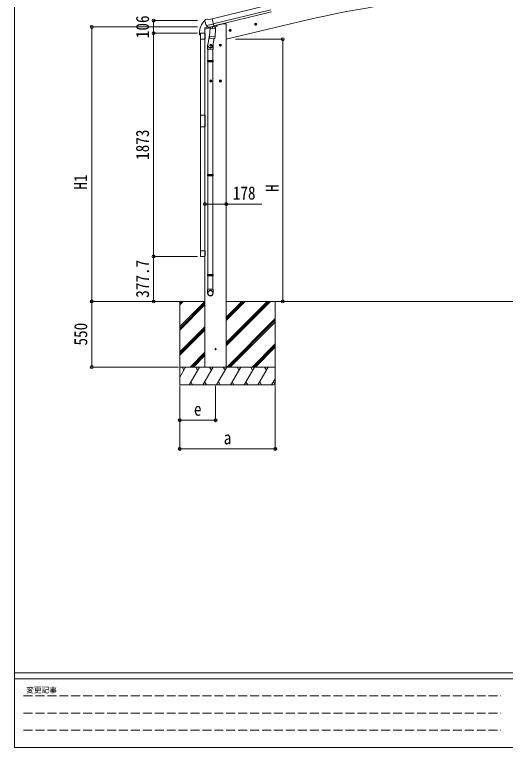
# Model space of a CAD drawing. Units: millimetres at full size. Extents: x -6988 to 7066, y -4877 to 4823.
# Drawn here: x -6988 to -2873, y -4877 to 1270 of the extents above; entities that cross this region are included whole.
import ezdxf
from ezdxf.enums import TextEntityAlignment as Align

# ---------------------------------------------------------------- set-up
doc = ezdxf.new("R2010")
doc.units = ezdxf.units.MM
doc.header["$LTSCALE"] = 25
doc.header["$PDMODE"] = 32
doc.header["$PDSIZE"] = 25
doc.linetypes.add('DASHED3', pattern=[4, 3, -1])
for name, color, linetype, lineweight in [('0-0_0', 7, 'Continuous', 9), ('0-1_本体', 4, 'Continuous', 9), ('0-2_部品', 7, 'Continuous', 9), ('0-A_寸法', 6, 'Continuous', 9), ('1-1_GLASS', 4, 'Continuous', 9), ('1-2_GLASS_SEAL', 7, 'Continuous', 9), ('1-A', 6, 'Continuous', 9), ('F-0_240', 7, 'Continuous', 9)]:
    doc.layers.add(name, color=color, linetype=linetype, lineweight=lineweight)
doc.styles.add('ＭＳ ゴシック', font='')
doc.styles.get('ＭＳ ゴシック').set_extended_font_data('MS Gothic')

msp = doc.modelspace()

# ---------------------------------------------------------------- linework, layer by layer
at = {"layer": '0-0_0'}
for p, q in [((-5988.55, -1136.57), (-5391.66, -1136.57)), ((-5602.66, -1163.91), (-5575.28, -1136.53)), ((-5602.66, -1149.76), (-5589.42, -1136.53)), ((-5602.66, -1136.57), (-5602.66, -1836.52)), ((-5602.66, -1347.75), (-5391.66, -1136.76)), ((-5602.66, -1361.89), (-5391.66, -1150.9)), ((-5602.66, -1376.04), (-5391.66, -1165.04)), ((-5213.66, -1507.54), (-4842.65, -1136.53)), ((-5213.66, -1479.25), (-4870.93, -1136.53)), ((-5213.66, -1493.39), (-4856.79, -1136.53)), ((-5213.66, -1295.41), (-5054.78, -1136.53)), ((-5213.66, -1281.26), (-5068.92, -1136.53)), ((-5213.66, -1267.12), (-5083.07, -1136.53)), ((-5213.66, -1136.57), (-1334.85, -1136.57)), ((-4802.66, -1136.53), (-4802.66, -1836.52)), ((-5208.81, -1686.53), (-4802.66, -1280.39)), ((-5602.66, -1559.88), (-5391.66, -1348.89)), ((-5194.66, -1686.53), (-4802.66, -1294.53)), ((-5180.52, -1686.53), (-4802.66, -1308.67)), ((-5602.66, -1574.03), (-5391.66, -1363.03)), ((-5602.66, -1588.17), (-5391.66, -1377.17)), ((-4996.67, -1686.53), (-4802.66, -1492.52)), ((-4982.53, -1686.53), (-4802.66, -1506.66)), ((-4968.39, -1686.53), (-4802.66, -1520.8)), ((-5517.17, -1686.53), (-5391.66, -1561.02)), ((-5503.03, -1686.53), (-5391.66, -1575.16)), ((-5488.89, -1686.53), (-5391.66, -1589.3)), ((-5602.66, -1770.36), (-5554.26, -1686.52)), ((-4802.66, -1686.53), (-5602.66, -1686.53)), ((-5569.26, -1712.51), (-5584.27, -1686.52)), ((-5525.4, -1836.52), (-5438.79, -1686.52)), ((-5453.8, -1712.51), (-5468.8, -1686.53)), ((-5409.93, -1836.52), (-5323.32, -1686.53)), ((-5213.66, -1686.53), (-5391.66, -1686.53)), ((-5338.32, -1712.51), (-5353.33, -1686.52)), ((-5294.46, -1836.52), (-5207.85, -1686.53)), ((-5222.85, -1712.51), (-5237.86, -1686.52)), ((-5178.99, -1836.52), (-5092.38, -1686.53)), ((-5107.38, -1712.51), (-5122.38, -1686.52)), ((-5063.52, -1836.52), (-4976.91, -1686.53)), ((-5006.91, -1686.53), (-4991.91, -1712.51)), ((-4948.05, -1836.52), (-4861.44, -1686.53)), ((-4876.44, -1712.51), (-4891.44, -1686.52)), ((-5602.66, -1836.52), (-4802.66, -1836.52)), ((-5510.4, -1810.55), (-5495.4, -1836.52)), ((-5394.93, -1810.54), (-5379.93, -1836.52)), ((-5279.46, -1810.54), (-5264.46, -1836.52)), ((-5163.99, -1810.55), (-5148.99, -1836.52)), ((-5048.52, -1810.55), (-5033.52, -1836.52)), ((-4933.05, -1810.55), (-4918.05, -1836.52)), ((-4832.58, -1836.52), (-4802.66, -1784.71)), ((-4817.58, -1810.55), (-4802.66, -1836.38))]:
    msp.add_line(p, q, dxfattribs=at)
msp.add_circle((-5302.66, -1536.53), 5, dxfattribs=at)
at = {"layer": '0-1_本体'}
for p, q in [((-5332.19, 1233.62), (-4849.32, 1351.11)), ((-5322.12, 1191.65), (-4839.11, 1309.12)), ((-5318.19, 1175.28), (-4835.13, 1292.76)), ((-5289.67, 1180.99), (-5237.66, 1193.47)), ((-5213.66, 1193.47), (-5237.66, 1193.47)), ((-5213.66, 1193.47), (-5213.66, -1686.53)), ((-4625.58, 1204.66), (-5213.63, 1063.48)), ((-5391.66, -1686.53), (-5391.66, 1150.03))]:
    msp.add_line(p, q, dxfattribs=at)
at = {"layer": '0-1_本体', "color": 6}
msp.add_line((-5213.66, -319.22), (-5391.66, -319.22), dxfattribs=at)
at = {"layer": '0-1_本体'}
msp.add_arc((-2470.57, -7791.04), 9250.23, 94.95525, 103.47191, dxfattribs=at)
at = {"layer": '0-2_部品'}
for p, q in [((-5386.34, 1228.87), (-5373.15, 1232.03)), ((-5358.59, 1229.36), (-5371.85, 1232.06)), ((-5358.59, 1229.36), (-5332.66, 1235.58)), ((-5393.65, 1218.04), (-5393.38, 1216.89)), ((-5389.43, 1226.62), (-5393.29, 1220.32)), ((-5379.6, 1177.74), (-5322.09, 1191.54)), ((-5362.74, 1162.83), (-5379.12, 1177.32)), ((-5357.67, 1162.73), (-5320.97, 1171.55)), ((-5326.92, 1169.72), (-5327.94, 1155.11)), ((-5320.97, 1171.55), (-5319.44, 1171.91)), ((-5317.88, 1174.02), (-5316.94, 1173.95)), ((-5316.94, 1173.95), (-5303.62, 1158.63)), ((-5312.64, 1169), (-5293.5, 1173.6)), ((-5289.67, 1182.21), (-5289.67, 1178.46)), ((-4976.16, 1187.24), (-4956.71, 1191.91)), ((-4971.6, 1195.02), (-4973.73, 1187.82)), ((-4964.3, 1196.77), (-4971.6, 1195.02)), ((-4964.1, 1179.85), (-4968.77, 1199.3)), ((-4959.13, 1191.33), (-4964.3, 1196.77)), ((-4961.27, 1184.13), (-4959.13, 1191.33)), ((-5394.23, 1149.42), (-5351.2, 1159.75)), ((-5394.23, 1156.31), (-5394.23, 1149.42)), ((-5365.77, 1165.5), (-5391.93, 1159.22)), ((-5351.15, 1113.31), (-5367.06, 1017.14)), ((-5360.04, 1162.26), (-5352.52, 1164.07)), ((-5359.2, 1162.37), (-5357.67, 1162.73)), ((-5355.83, 1162.51), (-5355.88, 1161.76)), ((-5355.13, 1160.72), (-5329.31, 1154.29)), ((-5348.21, 1155.38), (-5352.88, 1088.54)), ((-5302.52, 1152.18), (-5348.21, 1155.38)), ((-5346.43, 1158.56), (-5346.66, 1155.27)), ((-5307.2, 1085.35), (-5302.52, 1152.18)), ((-5303.62, 1158.63), (-5304.07, 1152.29)), ((-5190.09, 1135.88), (-5170.64, 1140.55)), ((-5185.53, 1143.66), (-5187.66, 1136.46)), ((-5178.23, 1145.41), (-5185.53, 1143.66)), ((-5178.03, 1128.49), (-5182.7, 1147.94)), ((-5173.07, 1139.97), (-5178.23, 1145.41)), ((-5175.2, 1132.77), (-5173.07, 1139.97)), ((-5353.74, 1076.07), (-5352.87, 1088.54)), ((-5353.35, 1074.72), (-5353.35, 1074.72)), ((-5307.2, 1085.35), (-5352.88, 1088.54)), ((-5351.9, 1073.94), (-5310.2, 1071.02)), ((-5315.63, 1071.4), (-5326.36, 1007.81)), ((-5307.21, 1085.35), (-5308.1, 1072.65)), ((-5369.22, 979.98), (-5369.22, 1014.33)), ((-5332.66, 1013.23), (-5352.66, 1013.23)), ((-5342.66, 1020.74), (-5349.16, 1016.99)), ((-5349.16, 1016.99), (-5349.16, 1009.48)), ((-5349.16, 1009.48), (-5342.66, 1005.73)), ((-5342.66, 1003.23), (-5342.66, 1023.23)), ((-5336.16, 1016.99), (-5342.66, 1020.74)), ((-5323.22, 1014.63), (-5323.22, 979.98)), ((-5252.66, 1013.23), (-5272.66, 1013.23)), ((-5262.66, 1020.74), (-5269.16, 1016.99)), ((-5269.16, 1016.99), (-5269.16, 1009.48)), ((-5269.16, 1009.48), (-5262.66, 1005.73)), ((-5262.66, 1003.23), (-5262.66, 1023.23)), ((-5256.16, 1016.99), (-5262.66, 1020.74)), ((-5323.22, 979.98), (-5369.22, 979.98)), ((-5367.22, 979.98), (-5367.22, 885.98)), ((-5325.22, 979.98), (-5325.22, 885.98)), ((-5369.22, 883.98), (-5368.22, 885.98)), ((-5323.22, 883.98), (-5369.22, 883.98)), ((-5323.22, 875.98), (-5369.22, 875.98)), ((-5324.22, 885.98), (-5368.22, 885.98)), ((-5324.22, 873.98), (-5368.22, 873.98)), ((-5367.22, 873.98), (-5367.22, -70.21)), ((-5325.22, 873.98), (-5325.22, -70.21)), ((-5323.22, 883.98), (-5324.22, 885.98)), ((-5323.22, 875.98), (-5324.22, 873.98)), ((-5323.22, 883.98), (-5323.22, 875.98)), ((-5332.66, 713.23), (-5352.66, 713.23)), ((-5342.66, 720.74), (-5349.16, 716.99)), ((-5349.16, 716.99), (-5349.16, 709.48)), ((-5349.16, 709.48), (-5342.66, 705.73)), ((-5342.66, 703.23), (-5342.66, 723.23)), ((-5336.16, 716.99), (-5342.66, 720.74)), ((-5252.66, 713.23), (-5272.66, 713.23)), ((-5262.66, 720.74), (-5269.16, 716.99)), ((-5269.16, 716.99), (-5269.16, 709.48)), ((-5269.16, 709.48), (-5262.66, 705.73)), ((-5262.66, 703.23), (-5262.66, 723.23)), ((-5256.16, 716.99), (-5262.66, 720.74)), ((-5369.22, -72.21), (-5368.22, -70.21)), ((-5323.22, -72.21), (-5369.22, -72.21)), ((-5323.22, -80.21), (-5369.22, -80.21)), ((-5324.22, -70.21), (-5368.22, -70.21)), ((-5324.22, -82.21), (-5368.22, -82.21)), ((-5367.22, -82.21), (-5367.22, -910.4)), ((-5325.22, -82.21), (-5325.22, -910.4)), ((-5323.22, -72.21), (-5324.22, -70.21)), ((-5323.22, -80.21), (-5324.22, -82.21)), ((-5323.22, -72.21), (-5323.22, -80.21)), ((-5369.22, -912.4), (-5368.22, -910.4)), ((-5323.22, -912.4), (-5369.22, -912.4)), ((-5323.22, -920.4), (-5369.22, -920.4)), ((-5324.22, -910.4), (-5368.22, -910.4)), ((-5323.22, -912.4), (-5324.22, -910.4)), ((-5323.22, -920.4), (-5324.22, -922.4)), ((-5323.22, -912.4), (-5323.22, -920.4)), ((-5324.22, -922.4), (-5368.22, -922.4)), ((-5367.22, -922.4), (-5367.22, -1032.4)), ((-5325.22, -922.4), (-5325.22, -1032.4)), ((-5369.22, -1066.54), (-5369.22, -1032.4)), ((-5323.22, -1032.4), (-5369.22, -1032.4)), ((-5323.22, -1066.54), (-5323.22, -1032.4))]:
    msp.add_line(p, q, dxfattribs=at)
for points in [[(-5327.23, 1170.13), (-5317.51, 1172.47), (-5332.66, 1235.58)], [(-5379.87, 1178.31), (-5379.28, 1177.47), (-5379.12, 1177.32)], [(-5327.23, 1170.13), (-5327.47, 1169.98), (-5352.24, 1164.04), (-5352.52, 1164.07)], [(-4973.73, 1187.82), (-4968.56, 1182.38), (-4961.27, 1184.13)], [(-5187.66, 1136.46), (-5182.5, 1131.02), (-5175.2, 1132.77)], [(-5342.66, 1005.73), (-5336.16, 1009.48), (-5336.16, 1016.99)], [(-5262.66, 1005.73), (-5256.16, 1009.48), (-5256.16, 1016.99)], [(-5369.22, 883.98), (-5369.22, 875.98), (-5368.22, 873.98)], [(-5342.66, 705.73), (-5336.16, 709.48), (-5336.16, 716.99)], [(-5262.66, 705.73), (-5256.16, 709.48), (-5256.16, 716.99)], [(-5369.22, -72.21), (-5369.22, -80.21), (-5368.22, -82.21)], [(-5369.22, -912.4), (-5369.22, -920.4), (-5368.22, -922.4)]]:
    msp.add_lwpolyline(points, dxfattribs=at)
for centre, radius in [((-4966.43, 1189.57), 8.5), ((-4966.43, 1189.57), 7.7), ((-4966.43, 1189.57), 6.5), ((-5180.37, 1138.21), 8.5), ((-5180.37, 1138.21), 7.7), ((-5180.37, 1138.21), 6.5), ((-5342.66, 1013.23), 8.5), ((-5342.66, 1013.23), 7.7), ((-5342.66, 1013.23), 6.5), ((-5262.66, 1013.23), 8.5), ((-5262.66, 1013.23), 7.7), ((-5262.66, 1013.23), 6.5), ((-5342.66, 713.23), 8.5), ((-5342.66, 713.23), 7.7), ((-5342.66, 713.23), 6.5), ((-5262.66, 713.23), 8.5), ((-5262.66, 713.23), 7.7), ((-5262.66, 713.23), 6.5)]:
    msp.add_circle(centre, radius, dxfattribs=at)
at = {"layer": '0-2_部品', "color": 4}
msp.add_circle((-5302.66, -1536.53), 4.5, dxfattribs=at)
at = {"layer": '0-2_部品'}
for centre, radius, start, end in [((-5372.45, 1229.12), 3, 78.5, 103.5), ((-5196.57, 1264.14), 202.4, 193.5, 205.09125), ((-5385.17, 1224.01), 5, 103.5, 148.5), ((-5326.32, 1169.64), 0.604, 100.59842, 172.20595), ((-5319.55, 1172.4), 0.5, 283.5, 318.76246), ((-5294.67, 1178.46), 5, 283.5, 0), ((-5391.23, 1156.31), 3, 103.5, 180), ((-5359.32, 1162.85), 0.5, 248.23754, 283.5), ((-5356.33, 1162.54), 0.5, 356, 103.5), ((-5354.89, 1161.7), 1, 176, 256), ((-5328.96, 1155.26), 1.03, 250.03897, 351.96569), ((-5351.8, 1075.9), 1.95, 175.04017, 217.47766), ((-5351.76, 1075.93), 2, 217.40962, 266), ((-5310.06, 1073.02), 2, 266, 349.46843), ((-5339.22, 1014.33), 30, 177.45142, 180)]:
    msp.add_arc(centre, radius, start, end, dxfattribs=at)
for centre, major_axis, ratio, start_param, end_param in [((-5390.73, 1218.76), (-1.57, -2.57), 0.99628, 4.712389, 5.4996506), ((-5360.76, 1165.08), (-0.73, -2.92), 0.997631, 5.8041905, 6.6006116), ((-5360.7, 1165.31), (2.63, 3.16), 0.650902, 4.0958226, 4.1686332), ((-5360.73, 1165.18), (-0.73, -2.92), 0.997631, 0.3902369, 0.4789948), ((-5346.22, 1014.63), (23, 0), 0.996195, 2.5560258, 6.5663028), ((-5346.22, 1014.63), (21, 0), 0.996195, 2.9349147, 5.9512394), ((-5346.22, -1064.8), (-23, 0), 0.996195, 3.1415927, 6.2831853), ((-5346.22, -1066.54), (-23, 0), 0.996195, 3.1415927, 6.2831853), ((-5346.22, -1066.54), (0, -23.43), 0.981806, 4.712389, 7.8539816)]:
    msp.add_ellipse(centre, major_axis=major_axis, ratio=ratio, start_param=start_param, end_param=end_param, dxfattribs=at)
msp.add_ellipse((-5346.22, -1066.54), major_axis=(21, 0), ratio=0.996195, dxfattribs=at)
at = {"layer": '0-A_寸法'}
for p, q in [((-6341.24, 1166.47), (-5454.97, 1166.47)), ((-6341.24, -1136.53), (-6341.24, 1166.47)), ((-4739.87, 1063.47), (-5136.98, 1063.47)), ((-4739.87, -1136.53), (-4739.87, 1063.47)), ((-5213.66, -319.22), (-4913.66, -319.22)), ((-6341.24, -1136.53), (-5613.12, -1136.53)), ((-6341.24, -1686.53), (-6341.24, -1136.53)), ((-6341.24, -1686.53), (-5613.12, -1686.53)), ((-5602.91, -2372.89), (-5602.91, -1843.94)), ((-5602.91, -2132.91), (-5602.91, -1843.94)), ((-5302.66, -2132.91), (-5302.66, -1843.94)), ((-4802.91, -2372.89), (-4802.91, -1843.94)), ((-5302.66, -2132.91), (-5602.91, -2132.91)), ((-5602.91, -2372.89), (-4802.91, -2372.89))]:
    msp.add_line(p, q, dxfattribs=at)
for p in [(-6341.24, 1166.47), (-4739.87, 1063.47), (-5391.66, -319.22), (-5213.66, -319.22), (-6341.24, -1136.53), (-4739.87, -1136.53), (-6341.24, -1686.53), (-5602.91, -2132.91), (-5302.66, -2132.91), (-5602.91, -2372.89), (-4802.91, -2372.89)]:
    msp.add_point(p, dxfattribs=at)
at = {"layer": '1-1_GLASS'}
for p, q in [((-5429.67, 1065.69), (-5429.67, 426.69)), ((-5391.66, 1065.69), (-5391.66, 426.69)), ((-5429.67, 328.69), (-5429.67, -710.31)), ((-5391.66, -710.31), (-5391.66, 328.69))]:
    msp.add_line(p, q, dxfattribs=at)
at = {"layer": '1-2_GLASS_SEAL'}
for p, q in [((-5438.17, 1114.18), (-5438.17, 1102.42)), ((-5430.9, 1109.19), (-5430.9, 1102.42)), ((-5430.67, 1065.69), (-5430.67, 1109.39)), ((-5425.17, 1114.89), (-5396.17, 1114.89)), ((-5424.9, 1115.19), (-5391.66, 1115.19)), ((-5390.67, 1109.39), (-5390.67, 1065.69)), ((-5437.67, 1101.92), (-5431.4, 1101.92)), ((-5390.67, 1065.69), (-5430.67, 1065.69)), ((-5430.67, -710.31), (-5430.67, -754.01)), ((-5390.67, -710.31), (-5430.67, -710.31)), ((-5390.67, -754.01), (-5390.67, -710.31)), ((-5425.17, -759.51), (-5396.17, -759.51))]:
    msp.add_line(p, q, dxfattribs=at)
msp.add_lwpolyline([(-5430.66, 426.69), (-5390.66, 426.69), (-5390.66, 328.69), (-5430.66, 328.69)], close=True, dxfattribs=at)
for centre, radius, start, end in [((-5285.91, 1114.18), 152.26, 135.14293, 180), ((-5389.42, 1216.2), 6.95, 110.13068, 129.45641), ((-5424.9, 1109.19), 6, 90, 180), ((-5425.17, 1109.39), 5.5, 90, 180), ((-5396.17, 1109.39), 5.5, 0, 90), ((-5437.67, 1102.42), 0.5, 180, 270), ((-5431.4, 1102.42), 0.5, 270, 0), ((-5425.17, -754.01), 5.5, 180, 270), ((-5396.17, -754.01), 5.5, 270, 0)]:
    msp.add_arc(centre, radius, start, end, dxfattribs=at)
at = {"layer": '1-A'}
for p, q in [((-5823.13, 1220.09), (-5454.97, 1220.09)), ((-5823.13, 1220.09), (-5823.13, 1114.09)), ((-5823.13, 1114.09), (-5454.97, 1114.09)), ((-5823.13, 1114.09), (-5823.13, -758.91)), ((-5823.13, -758.91), (-5454.97, -758.91)), ((-5823.13, -1136.57), (-5823.13, -758.91)), ((-5823.13, -1136.57), (-5454.97, -1136.57))]:
    msp.add_line(p, q, dxfattribs=at)
for p in [(-5823.13, 1220.09), (-5823.13, 1114.09), (-5823.13, -758.91), (-5823.13, -1136.57)]:
    msp.add_point(p, dxfattribs=at)
at = {"layer": 'F-0_240', "color": 5}
for p, q in [((-6987.88, 4822.79), (-6987.88, -4877.21)), ((-6987.88, -4252.21), (6712.12, -4252.21)), ((-6987.88, -4302.21), (4489.82, -4302.21)), ((-6987.88, -4877.21), (6712.12, -4877.21))]:
    msp.add_line(p, q, dxfattribs=at)
at = {"layer": 'F-0_240', "color": 4, "linetype": 'DASHED3'}
for p, q in [((-6912.88, -4445.96), (-2910.18, -4445.96)), ((-6912.88, -4589.71), (-2910.18, -4589.71)), ((-6912.88, -4733.46), (-2910.18, -4733.46))]:
    msp.add_line(p, q, dxfattribs=at)

# ---------------------------------------------------------------- texts
at = {"layer": '0-A_寸法', "color": 7, "style": 'ＭＳ ゴシック', "width": 0.85}
for s, p in [('H1', (-6347.24, -198.03)), ('H', (-4739.87, -218.03)), ('550', (-6346.24, -1506.03))]:
    msp.add_text(s, height=110, rotation=90, dxfattribs=at).set_placement(p, align=Align.BOTTOM_LEFT)
for s, p in [('178', (-5158.16, -314.22)), ('e', (-5484.41, -2127.91)), ('a', (-5234.41, -2367.89))]:
    msp.add_text(s, height=110, dxfattribs=at).set_placement(p, align=Align.BOTTOM_LEFT)
at = {"layer": '1-A', "color": 7, "style": 'ＭＳ ゴシック', "width": 0.85}
for s, p in [('106', (-5828.13, 1072.59)), ('1873', (-5828.13, 51.59)), ('377.7', (-5828.13, -1105.24))]:
    msp.add_text(s, height=110, rotation=90, dxfattribs=at).set_placement(p, align=Align.BOTTOM_LEFT)
at = {"layer": 'F-0_240', "style": 'ＭＳ ゴシック'}
msp.add_text('変更記事', height=45.82, dxfattribs=at).set_placement((-6890.19, -4433.46), align=Align.BOTTOM_LEFT)

doc.saveas('drawing.dxf')
